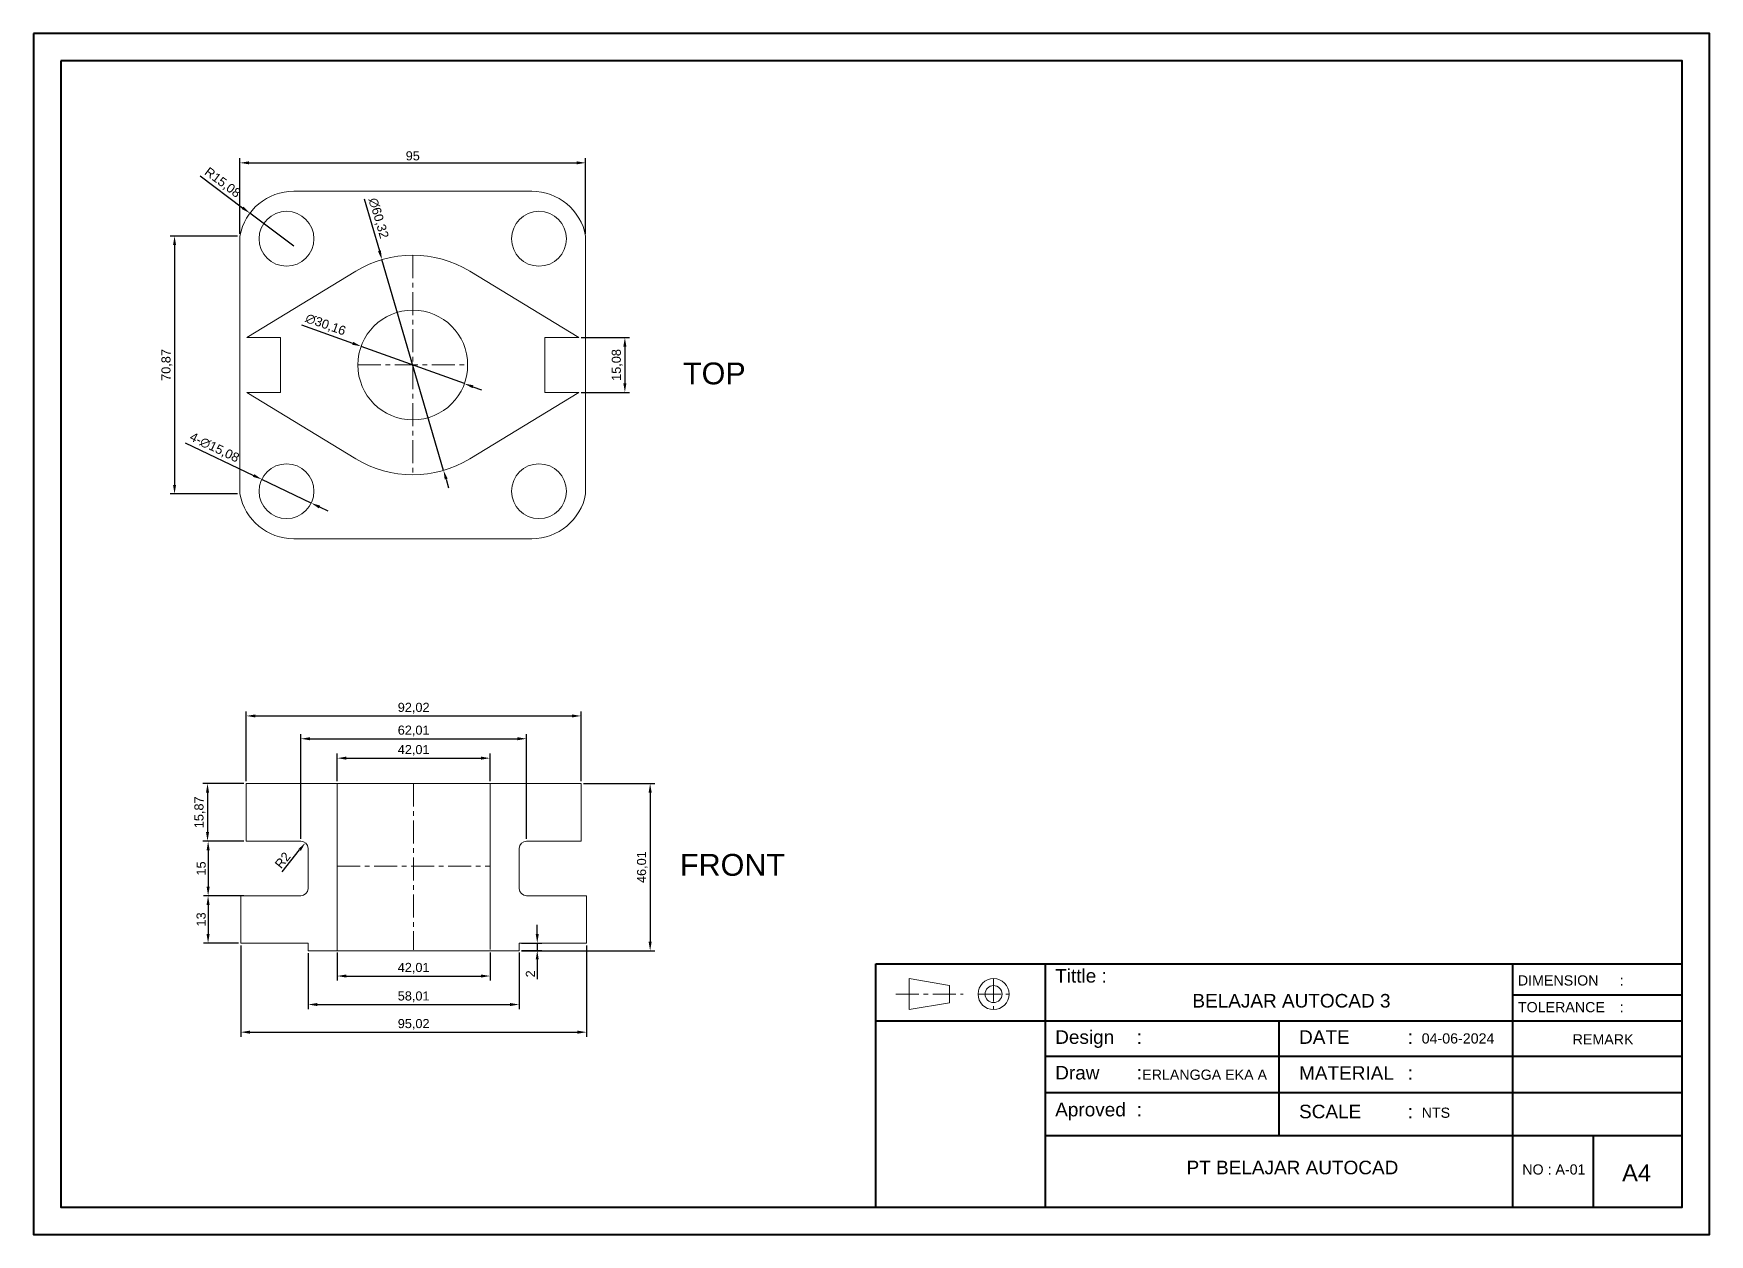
# Model space of a CAD drawing. Header units: millimetres. Extents: x 2846 to 3307, y 1499 to 1829.
import ezdxf

# ---------------------------------------------------------------- set-up
doc = ezdxf.new("R2010")
doc.units = ezdxf.units.MM
doc.linetypes.add('CENTERX2', pattern=[101.6, 63.5, -12.7, 12.7, -12.7])
for name, color, linetype, lineweight in [('Center', 4, 'CENTERX2', 13), ('Dim', 40, 'Continuous', 13), ('Kop Gambar', 7, 'Continuous', 40), ('Object', 3, 'Continuous', 15), ('TEXT DIM', 120, 'Continuous', 9)]:
    doc.layers.add(name, color=color, linetype=linetype, lineweight=lineweight)
doc.styles.get("Standard").update_dxf_attribs({"font": 'arial.ttf'})
doc.dimstyles.new('ISO-25', dxfattribs={"dimtxt": 2.5, "dimasz": 2.5, "dimexe": 1.25, "dimexo": 0.625, "dimtad": 1, "dimtxsty": 'Standard', "dimcen": 2.5, "dimadec": 0, "dimazin": 0, "dimtfac": 1, "dimtmove": 0, "dimatfit": 3, "dimfxl": 1, "dimarcsym": 0})

# ---------------------------------------------------------------- blocks, each defined once
blk = doc.blocks.new('*D24')
at = {"layer": 'Defpoints', "color": 0, "transparency": 16777216}
for p in [(2903.38, 1579.43), (2998.4, 1579.43), (2998.4, 1554.96)]:
    blk.add_point(p, dxfattribs=at)
at = {"layer": 'Dim', "color": 0, "lineweight": -2, "transparency": 16777216}
for p, q in [((2903.38, 1578.81), (2903.38, 1553.71)), ((2998.4, 1578.81), (2998.4, 1553.71)), ((2905.88, 1554.96), (2995.9, 1554.96))]:
    blk.add_line(p, q, dxfattribs=at)
at = {"layer": 'Dim', "color": 0, "transparency": 16777216}
for points in [[(2905.88, 1555.38), (2905.88, 1554.54), (2903.38, 1554.96)], [(2995.9, 1555.38), (2995.9, 1554.54), (2998.4, 1554.96)]]:
    blk.add_solid(points, dxfattribs=at)
at = {"layer": 'Dim', "color": 0, "transparency": 16777216, "insert": (2950.89, 1557.09), "char_height": 2.5, "attachment_point": 5}
blk.add_mtext('95,02', dxfattribs=at)
blk = doc.blocks.new('*D25')
at = {"layer": 'Defpoints', "color": 0, "transparency": 16777216}
for p in [(2921.89, 1577.3), (2979.9, 1577.43), (2979.9, 1562.56)]:
    blk.add_point(p, dxfattribs=at)
at = {"layer": 'Dim', "color": 0, "lineweight": -2, "transparency": 16777216}
for p, q in [((2921.89, 1576.68), (2921.89, 1561.31)), ((2979.9, 1576.81), (2979.9, 1561.31)), ((2924.39, 1562.56), (2977.4, 1562.56))]:
    blk.add_line(p, q, dxfattribs=at)
at = {"layer": 'Dim', "color": 0, "transparency": 16777216}
for points in [[(2924.39, 1562.97), (2924.39, 1562.14), (2921.89, 1562.56)], [(2977.4, 1562.97), (2977.4, 1562.14), (2979.9, 1562.56)]]:
    blk.add_solid(points, dxfattribs=at)
at = {"layer": 'Dim', "color": 0, "transparency": 16777216, "insert": (2950.89, 1564.68), "char_height": 2.5, "attachment_point": 5}
blk.add_mtext('58,01', dxfattribs=at)
blk = doc.blocks.new('*D26')
at = {"layer": 'Defpoints', "color": 0, "transparency": 16777216}
for p in [(2919.89, 1605.44), (2921.13, 1607)]:
    blk.add_point(p, dxfattribs=at)
at = {"layer": 'Dim', "color": 0, "lineweight": -2, "transparency": 16777216}
blk.add_line((2914.73, 1598.99), (2919.57, 1605.05), dxfattribs=at)
at = {"layer": 'Dim', "color": 0, "transparency": 16777216}
blk.add_solid([(2919.25, 1605.31), (2919.9, 1604.79), (2921.13, 1607)], dxfattribs=at)
at = {"layer": 'Dim', "color": 0, "transparency": 16777216, "insert": (2914.9, 1602.21), "char_height": 2.5, "attachment_point": 5, "rotation": 51.3862}
blk.add_mtext('R2', dxfattribs=at)
blk = doc.blocks.new('*D27')
at = {"layer": 'Defpoints', "color": 0, "transparency": 16777216}
for p in [(2979.9, 1579.43), (2979.9, 1577.43), (2984.85, 1577.43)]:
    blk.add_point(p, dxfattribs=at)
at = {"layer": 'Dim', "color": 0, "lineweight": -2, "transparency": 16777216}
for p, q in [((2984.85, 1581.93), (2984.85, 1584.43)), ((2980.52, 1579.43), (2986.1, 1579.43)), ((2980.52, 1577.43), (2986.1, 1577.43)), ((2984.85, 1579.43), (2984.85, 1577.43)), ((2984.85, 1574.93), (2984.85, 1569.53))]:
    blk.add_line(p, q, dxfattribs=at)
at = {"layer": 'Dim', "color": 0, "transparency": 16777216}
for points in [[(2984.43, 1581.93), (2985.27, 1581.93), (2984.85, 1579.43)], [(2984.43, 1574.93), (2985.27, 1574.93), (2984.85, 1577.43)]]:
    blk.add_solid(points, dxfattribs=at)
at = {"layer": 'Dim', "color": 0, "transparency": 16777216, "insert": (2982.97, 1570.98), "char_height": 2.5, "attachment_point": 5, "rotation": 90}
blk.add_mtext('2', dxfattribs=at)
blk = doc.blocks.new('*D28')
at = {"layer": 'Defpoints', "color": 0, "transparency": 16777216}
for p in [(2996.9, 1623.31), (2979.9, 1577.3), (3015.87, 1577.3)]:
    blk.add_point(p, dxfattribs=at)
at = {"layer": 'Dim', "color": 0, "lineweight": -2, "transparency": 16777216}
for p, q in [((2997.53, 1623.31), (3017.12, 1623.31)), ((3015.87, 1620.81), (3015.87, 1579.8)), ((2980.52, 1577.3), (3017.12, 1577.3))]:
    blk.add_line(p, q, dxfattribs=at)
at = {"layer": 'Dim', "color": 0, "transparency": 16777216}
for points in [[(3015.45, 1620.81), (3016.29, 1620.81), (3015.87, 1623.31)], [(3015.45, 1579.8), (3016.29, 1579.8), (3015.87, 1577.3)]]:
    blk.add_solid(points, dxfattribs=at)
at = {"layer": 'Dim', "color": 0, "transparency": 16777216, "insert": (3013.74, 1600.31), "char_height": 2.5, "attachment_point": 5, "rotation": 90}
blk.add_mtext('46,01', dxfattribs=at)
blk = doc.blocks.new('*D29')
at = {"layer": 'Defpoints', "color": 0, "transparency": 16777216}
for p in [(2971.9, 1630.25), (2929.89, 1623.31), (2971.9, 1623.31)]:
    blk.add_point(p, dxfattribs=at)
at = {"layer": 'Dim', "color": 0, "lineweight": -2, "transparency": 16777216}
for p, q in [((2929.89, 1623.94), (2929.89, 1631.5)), ((2932.39, 1630.25), (2969.4, 1630.25)), ((2971.9, 1623.94), (2971.9, 1631.5))]:
    blk.add_line(p, q, dxfattribs=at)
at = {"layer": 'Dim', "color": 0, "transparency": 16777216}
for points in [[(2932.39, 1630.67), (2932.39, 1629.84), (2929.89, 1630.25)], [(2969.4, 1630.67), (2969.4, 1629.84), (2971.9, 1630.25)]]:
    blk.add_solid(points, dxfattribs=at)
at = {"layer": 'Dim', "color": 0, "transparency": 16777216, "insert": (2950.89, 1632.38), "char_height": 2.5, "attachment_point": 5}
blk.add_mtext('42,01', dxfattribs=at)
blk = doc.blocks.new('*D30')
at = {"layer": 'Defpoints', "color": 0, "transparency": 16777216}
for p in [(2981.9, 1635.59), (2919.89, 1607.44), (2981.9, 1607.44)]:
    blk.add_point(p, dxfattribs=at)
at = {"layer": 'Dim', "color": 0, "lineweight": -2, "transparency": 16777216}
for p, q in [((2919.89, 1608.06), (2919.89, 1636.84)), ((2922.39, 1635.59), (2979.4, 1635.59)), ((2981.9, 1608.06), (2981.9, 1636.84))]:
    blk.add_line(p, q, dxfattribs=at)
at = {"layer": 'Dim', "color": 0, "transparency": 16777216}
for points in [[(2922.39, 1636.01), (2922.39, 1635.17), (2919.89, 1635.59)], [(2979.4, 1636.01), (2979.4, 1635.17), (2981.9, 1635.59)]]:
    blk.add_solid(points, dxfattribs=at)
at = {"layer": 'Dim', "color": 0, "transparency": 16777216, "insert": (2950.89, 1637.72), "char_height": 2.5, "attachment_point": 5}
blk.add_mtext('62,01', dxfattribs=at)
blk = doc.blocks.new('*D31')
at = {"layer": 'Defpoints', "color": 0, "transparency": 16777216}
for p in [(2996.9, 1641.85), (2904.88, 1623.31), (2996.9, 1623.31)]:
    blk.add_point(p, dxfattribs=at)
at = {"layer": 'Dim', "color": 0, "lineweight": -2, "transparency": 16777216}
for p, q in [((2904.88, 1623.94), (2904.88, 1643.1)), ((2907.38, 1641.85), (2994.4, 1641.85)), ((2996.9, 1623.94), (2996.9, 1643.1))]:
    blk.add_line(p, q, dxfattribs=at)
at = {"layer": 'Dim', "color": 0, "transparency": 16777216}
for points in [[(2907.38, 1642.27), (2907.38, 1641.44), (2904.88, 1641.85)], [(2994.4, 1642.27), (2994.4, 1641.44), (2996.9, 1641.85)]]:
    blk.add_solid(points, dxfattribs=at)
at = {"layer": 'Dim', "color": 0, "transparency": 16777216, "insert": (2950.89, 1643.98), "char_height": 2.5, "attachment_point": 5}
blk.add_mtext('92,02', dxfattribs=at)
blk = doc.blocks.new('*D32')
at = {"layer": 'Defpoints', "color": 0, "transparency": 16777216}
for p in [(2929.89, 1577.43), (2971.9, 1577.43), (2971.9, 1570.39)]:
    blk.add_point(p, dxfattribs=at)
at = {"layer": 'Dim', "color": 0, "lineweight": -2, "transparency": 16777216}
for p, q in [((2929.89, 1576.81), (2929.89, 1569.14)), ((2971.9, 1576.81), (2971.9, 1569.14)), ((2932.39, 1570.39), (2969.4, 1570.39))]:
    blk.add_line(p, q, dxfattribs=at)
at = {"layer": 'Dim', "color": 0, "transparency": 16777216}
for points in [[(2932.39, 1570.81), (2932.39, 1569.97), (2929.89, 1570.39)], [(2969.4, 1570.81), (2969.4, 1569.97), (2971.9, 1570.39)]]:
    blk.add_solid(points, dxfattribs=at)
at = {"layer": 'Dim', "color": 0, "transparency": 16777216, "insert": (2950.89, 1572.52), "char_height": 2.5, "attachment_point": 5}
blk.add_mtext('42,01', dxfattribs=at)
blk = doc.blocks.new('*D22')
at = {"layer": 'Defpoints', "color": 0, "transparency": 16777216}
for p in [(2905.89, 1779.99), (2917.97, 1770.96)]:
    blk.add_point(p, dxfattribs=at)
at = {"layer": 'Dim', "color": 0, "lineweight": -2, "transparency": 16777216}
for p, q in [((2892.21, 1790.22), (2903.89, 1781.49)), ((2917.97, 1770.96), (2905.89, 1779.99))]:
    blk.add_line(p, q, dxfattribs=at)
at = {"layer": 'Dim', "color": 0, "transparency": 16777216}
blk.add_solid([(2904.14, 1781.82), (2903.64, 1781.15), (2905.89, 1779.99)], dxfattribs=at)
at = {"layer": 'Dim', "color": 0, "transparency": 16777216, "insert": (2898.32, 1788.3), "char_height": 2.5, "attachment_point": 5, "rotation": 323.2257}
blk.add_mtext('R15,08', dxfattribs=at)
blk = doc.blocks.new('*D23')
at = {"layer": 'Defpoints', "color": 0, "transparency": 16777216}
for p in [(2998.15, 1793.83), (2903.15, 1773.72), (2998.15, 1773.72)]:
    blk.add_point(p, dxfattribs=at)
at = {"layer": 'Dim', "color": 0, "lineweight": -2, "transparency": 16777216}
for p, q in [((2903.15, 1774.35), (2903.15, 1795.08)), ((2905.65, 1793.83), (2995.65, 1793.83)), ((2998.15, 1774.35), (2998.15, 1795.08))]:
    blk.add_line(p, q, dxfattribs=at)
at = {"layer": 'Dim', "color": 0, "transparency": 16777216}
for points in [[(2905.65, 1794.25), (2905.65, 1793.42), (2903.15, 1793.83)], [(2995.65, 1794.25), (2995.65, 1793.42), (2998.15, 1793.83)]]:
    blk.add_solid(points, dxfattribs=at)
at = {"layer": 'Dim', "color": 0, "transparency": 16777216, "insert": (2950.65, 1795.74), "char_height": 2.5, "attachment_point": 5}
blk.add_mtext('95', dxfattribs=at)
blk = doc.blocks.new('*D33')
at = {"layer": 'Defpoints', "color": 0, "transparency": 16777216}
for p in [(2909.16, 1706.86), (2922.76, 1700.35)]:
    blk.add_point(p, dxfattribs=at)
at = {"layer": 'Dim', "color": 0, "lineweight": -2, "transparency": 16777216}
for p, q in [((2888.13, 1716.92), (2906.9, 1707.94)), ((2922.76, 1700.35), (2909.16, 1706.86)), ((2925.02, 1699.27), (2927.27, 1698.19))]:
    blk.add_line(p, q, dxfattribs=at)
at = {"layer": 'Dim', "color": 0, "transparency": 16777216}
for points in [[(2907.08, 1708.31), (2906.72, 1707.56), (2909.16, 1706.86)], [(2925.2, 1699.64), (2924.84, 1698.89), (2922.76, 1700.35)]]:
    blk.add_solid(points, dxfattribs=at)
at = {"layer": 'Dim', "color": 0, "transparency": 16777216, "insert": (2896.11, 1715.51), "char_height": 2.5, "attachment_point": 5, "rotation": 334.43}
blk.add_mtext('4-∅15,08', dxfattribs=at)
blk = doc.blocks.new('*D34')
at = {"layer": 'Defpoints', "color": 0, "transparency": 16777216}
for p in [(2936.46, 1743.41), (2964.83, 1733.16)]:
    blk.add_point(p, dxfattribs=at)
at = {"layer": 'Dim', "color": 0, "lineweight": -2, "transparency": 16777216}
for p, q in [((2920.09, 1749.32), (2934.11, 1744.26)), ((2964.83, 1733.16), (2936.46, 1743.41)), ((2967.18, 1732.32), (2969.53, 1731.47))]:
    blk.add_line(p, q, dxfattribs=at)
at = {"layer": 'Dim', "color": 0, "transparency": 16777216}
for points in [[(2934.25, 1744.65), (2933.97, 1743.87), (2936.46, 1743.41)], [(2967.32, 1732.71), (2967.04, 1731.92), (2964.83, 1733.16)]]:
    blk.add_solid(points, dxfattribs=at)
at = {"layer": 'Dim', "color": 0, "transparency": 16777216, "insert": (2926.66, 1749.26), "char_height": 2.5, "attachment_point": 5, "rotation": 340.1399}
blk.add_mtext('∅30,16', dxfattribs=at)
blk = doc.blocks.new('*D35')
at = {"layer": 'Defpoints', "color": 0, "transparency": 16777216}
for p in [(2942.18, 1767.24), (2959.11, 1709.34)]:
    blk.add_point(p, dxfattribs=at)
at = {"layer": 'Dim', "color": 0, "lineweight": -2, "transparency": 16777216}
for p, q in [((2937.3, 1783.92), (2941.48, 1769.64)), ((2959.11, 1709.34), (2942.18, 1767.24)), ((2959.81, 1706.94), (2960.51, 1704.54))]:
    blk.add_line(p, q, dxfattribs=at)
at = {"layer": 'Dim', "color": 0, "transparency": 16777216}
for points in [[(2941.88, 1769.75), (2941.08, 1769.52), (2942.18, 1767.24)], [(2960.21, 1707.06), (2959.41, 1706.82), (2959.11, 1709.34)]]:
    blk.add_solid(points, dxfattribs=at)
at = {"layer": 'Dim', "color": 0, "transparency": 16777216, "insert": (2941.12, 1778.59), "char_height": 2.5, "attachment_point": 5, "rotation": 286.2978}
blk.add_mtext('∅60,32', dxfattribs=at)
blk = doc.blocks.new('*D36')
at = {"layer": 'Defpoints', "color": 0, "transparency": 16777216}
for p in [(2996.27, 1745.83), (2996.27, 1730.75), (3008.93, 1730.75)]:
    blk.add_point(p, dxfattribs=at)
at = {"layer": 'Dim', "color": 0, "lineweight": -2, "transparency": 16777216}
for p, q in [((2996.9, 1745.83), (3010.18, 1745.83)), ((3008.93, 1743.33), (3008.93, 1733.25)), ((2996.9, 1730.75), (3010.18, 1730.75))]:
    blk.add_line(p, q, dxfattribs=at)
at = {"layer": 'Dim', "color": 0, "transparency": 16777216}
for points in [[(3008.51, 1743.33), (3009.34, 1743.33), (3008.93, 1745.83)], [(3008.51, 1733.25), (3009.34, 1733.25), (3008.93, 1730.75)]]:
    blk.add_solid(points, dxfattribs=at)
at = {"layer": 'Dim', "color": 0, "transparency": 16777216, "insert": (3006.8, 1738.29), "char_height": 2.5, "attachment_point": 5, "rotation": 90}
blk.add_mtext('15,08', dxfattribs=at)
blk = doc.blocks.new('*D37')
at = {"layer": 'Defpoints', "color": 0, "transparency": 16777216}
for p in [(2903.15, 1773.72), (2885.2, 1702.85), (2903.15, 1702.85)]:
    blk.add_point(p, dxfattribs=at)
at = {"layer": 'Dim', "color": 0, "lineweight": -2, "transparency": 16777216}
for p, q in [((2902.52, 1773.72), (2883.95, 1773.72)), ((2885.2, 1771.22), (2885.2, 1705.35)), ((2902.52, 1702.85), (2883.95, 1702.85))]:
    blk.add_line(p, q, dxfattribs=at)
at = {"layer": 'Dim', "color": 0, "transparency": 16777216}
for points in [[(2884.78, 1771.22), (2885.62, 1771.22), (2885.2, 1773.72)], [(2884.78, 1705.35), (2885.62, 1705.35), (2885.2, 1702.85)]]:
    blk.add_solid(points, dxfattribs=at)
at = {"layer": 'Dim', "color": 0, "transparency": 16777216, "insert": (2883.07, 1738.29), "char_height": 2.5, "attachment_point": 5, "rotation": 90}
blk.add_mtext('70,87', dxfattribs=at)
blk = doc.blocks.new('*D38')
at = {"layer": 'Defpoints', "color": 0, "transparency": 16777216}
for p in [(2904.88, 1623.31), (2894.25, 1607.44), (2904.88, 1607.44)]:
    blk.add_point(p, dxfattribs=at)
at = {"layer": 'Dim', "color": 0, "lineweight": -2, "transparency": 16777216}
for p, q in [((2904.26, 1623.31), (2893, 1623.31)), ((2894.25, 1620.81), (2894.25, 1609.94)), ((2904.26, 1607.44), (2893, 1607.44))]:
    blk.add_line(p, q, dxfattribs=at)
at = {"layer": 'Dim', "color": 0, "transparency": 16777216}
for points in [[(2893.84, 1620.81), (2894.67, 1620.81), (2894.25, 1623.31)], [(2893.84, 1609.94), (2894.67, 1609.94), (2894.25, 1607.44)]]:
    blk.add_solid(points, dxfattribs=at)
at = {"layer": 'Dim', "color": 0, "transparency": 16777216, "insert": (2892.13, 1615.37), "char_height": 2.5, "attachment_point": 5, "rotation": 90}
blk.add_mtext('15,87', dxfattribs=at)
blk = doc.blocks.new('*D39')
at = {"layer": 'Defpoints', "color": 0, "transparency": 16777216}
for p in [(2903.38, 1592.44), (2894.41, 1579.43), (2903.38, 1579.43)]:
    blk.add_point(p, dxfattribs=at)
at = {"layer": 'Dim', "color": 0, "lineweight": -2, "transparency": 16777216}
for p, q in [((2902.76, 1592.44), (2893.16, 1592.44)), ((2894.41, 1589.94), (2894.41, 1581.93)), ((2902.76, 1579.43), (2893.16, 1579.43))]:
    blk.add_line(p, q, dxfattribs=at)
at = {"layer": 'Dim', "color": 0, "transparency": 16777216}
for points in [[(2893.99, 1589.94), (2894.82, 1589.94), (2894.41, 1592.44)], [(2893.99, 1581.93), (2894.82, 1581.93), (2894.41, 1579.43)]]:
    blk.add_solid(points, dxfattribs=at)
at = {"layer": 'Dim', "color": 0, "transparency": 16777216, "insert": (2892.5, 1585.93), "char_height": 2.5, "attachment_point": 5, "rotation": 90}
blk.add_mtext('13', dxfattribs=at)
blk = doc.blocks.new('*D40')
at = {"layer": 'Defpoints', "color": 0, "transparency": 16777216}
for p in [(2904.88, 1607.44), (2894.42, 1592.44), (2904.88, 1592.44)]:
    blk.add_point(p, dxfattribs=at)
at = {"layer": 'Dim', "color": 0, "lineweight": -2, "transparency": 16777216}
for p, q in [((2904.26, 1607.44), (2893.17, 1607.44)), ((2894.42, 1604.94), (2894.42, 1594.94)), ((2904.26, 1592.44), (2893.17, 1592.44))]:
    blk.add_line(p, q, dxfattribs=at)
at = {"layer": 'Dim', "color": 0, "transparency": 16777216}
for points in [[(2894, 1604.94), (2894.84, 1604.94), (2894.42, 1607.44)], [(2894, 1594.94), (2894.84, 1594.94), (2894.42, 1592.44)]]:
    blk.add_solid(points, dxfattribs=at)
at = {"layer": 'Dim', "color": 0, "transparency": 16777216, "insert": (2892.52, 1599.94), "char_height": 2.5, "attachment_point": 5, "rotation": 90}
blk.add_mtext('15', dxfattribs=at)

msp = doc.modelspace()

# ---------------------------------------------------------------- linework, layer by layer
at = {"layer": 'Center', "ltscale": 0.1}
for p, q in [((2950.646, 1768.449), (2950.646, 1708.127)), ((2935.565, 1738.288), (2965.726, 1738.288)), ((2950.891, 1623.311), (2950.891, 1577.558)), ((2929.887, 1600.556), (2971.896, 1600.556)), ((3110.233, 1569.694), (3110.233, 1561.152)), ((3083.347, 1565.423), (3101.863, 1565.423)), ((3105.962, 1565.423), (3114.505, 1565.423))]:
    msp.add_line(p, q, dxfattribs=at)
at = {"layer": 'Kop Gambar'}
for p, q in [((3077.874, 1573.779), (3299.529, 1573.779)), ((3077.874, 1506.781), (3077.874, 1573.779)), ((3124.493, 1506.781), (3124.493, 1573.779)), ((3252.91, 1506.781), (3252.91, 1573.779)), ((3252.91, 1565.2), (3299.529, 1565.2)), ((3077.874, 1558.037), (3299.529, 1558.037)), ((3188.701, 1526.588), (3188.701, 1558.037)), ((3124.493, 1548.373), (3299.529, 1548.373)), ((3124.493, 1538.381), (3299.529, 1538.381)), ((3124.493, 1526.588), (3299.529, 1526.588)), ((3275.09, 1506.781), (3275.09, 1526.588))]:
    msp.add_line(p, q, dxfattribs=at)
for points in [[(2846.441, 1829.369), (2846.441, 1499.369), (3306.941, 1499.369), (3306.941, 1829.369)], [(2853.941, 1821.869), (2853.941, 1506.869), (3299.441, 1506.869), (3299.441, 1821.869)]]:
    msp.add_lwpolyline(points, close=True, dxfattribs=at)
at = {"layer": 'Object'}
for p, q in [((2917.971, 1786.043), (2983.32, 1786.043)), ((2905.018, 1745.828), (2934.967, 1764.053)), ((2996.274, 1745.828), (2966.325, 1764.053)), ((2914.313, 1745.828), (2914.313, 1730.747)), ((2986.979, 1745.828), (2986.979, 1730.747)), ((2905.018, 1730.747), (2934.967, 1712.522)), ((2996.274, 1730.747), (2966.325, 1712.522)), ((2917.971, 1690.533), (2983.32, 1690.533)), ((2904.882, 1623.311), (2996.901, 1623.311)), ((2929.887, 1623.311), (2929.887, 1577.433)), ((2971.896, 1623.311), (2971.896, 1577.683)), ((2904.882, 1607.438), (2919.885, 1607.438)), ((2996.901, 1607.438), (2981.898, 1607.438)), ((2921.886, 1605.438), (2921.886, 1594.435)), ((2979.897, 1605.438), (2979.897, 1594.435)), ((2903.382, 1579.432), (2903.382, 1592.435)), ((2903.382, 1592.435), (2919.885, 1592.435)), ((2998.401, 1592.435), (2981.898, 1592.435)), ((2998.401, 1592.435), (2998.401, 1579.432)), ((2998.401, 1579.432), (2998.401, 1592.435)), ((2921.886, 1579.432), (2903.382, 1579.432)), ((2921.886, 1579.432), (2903.382, 1579.432)), ((2921.886, 1579.432), (2921.886, 1577.302)), ((2921.886, 1577.302), (2979.897, 1577.302)), ((2979.897, 1579.432), (2979.897, 1577.302)), ((2979.897, 1579.432), (2998.401, 1579.432)), ((3087.076, 1569.694), (3087.076, 1561.152)), ((3087.076, 1569.694), (3098.134, 1567.805)), ((3098.134, 1567.805), (3098.134, 1563.041)), ((3087.076, 1561.152), (3098.134, 1563.041))]:
    msp.add_line(p, q, dxfattribs=at)
at = {"layer": 'Object', "ltscale": 0.1}
for p, q in [((2903.146, 1773.725), (2903.146, 1702.851)), ((2998.146, 1773.725), (2998.146, 1702.851)), ((2905.018, 1745.828), (2914.313, 1745.828)), ((2986.979, 1745.828), (2996.274, 1745.828)), ((2905.018, 1730.747), (2914.313, 1730.747)), ((2986.979, 1730.747), (2996.274, 1730.747)), ((2904.882, 1623.311), (2904.882, 1607.438)), ((2996.901, 1623.311), (2996.901, 1607.438))]:
    msp.add_line(p, q, dxfattribs=at)
at = {"layer": 'Object'}
for centre, radius in [((2915.961, 1772.973), 7.54), ((2985.331, 1772.973), 7.54), ((2950.646, 1738.288), 15.081), ((2915.961, 1703.602), 7.54), ((2985.331, 1703.602), 7.54), ((3110.233, 1565.423), 4.271), ((3110.233, 1565.423), 2.348)]:
    msp.add_circle(centre, radius, dxfattribs=at)
for centre, radius, start, end in [((2917.971, 1770.962), 15.081, 90, 169.44524), ((2983.32, 1770.962), 15.081, 10.55476, 90), ((2950.646, 1738.288), 30.161, 58.67789, 121.32211), ((2950.646, 1738.288), 30.161, 238.67789, 301.32211), ((2917.971, 1705.613), 15.081, 190.55476, 270), ((2983.32, 1705.613), 15.081, 270, 349.44524), ((2919.885, 1605.438), 2, 0, 90), ((2981.898, 1605.438), 2, 90, 180), ((2919.885, 1594.435), 2, 270, 0), ((2981.898, 1594.435), 2, 180, 270)]:
    msp.add_arc(centre, radius, start, end, dxfattribs=at)

# ---------------------------------------------------------------- texts
at = {"layer": 'TEXT DIM', "attachment_point": 1}
for s, width, insert, char_height in [('TOP', 44.4313, (3024.891, 1738.97), 6), ('FRONT', 44.4313, (3024.063, 1603.936), 6), ('Tittle :', 20.74658, (3127.167, 1572.318), 3.7295), ('\\pxt10;DIMENSION^I:', 34.36063, (3254.302, 1570.573), 2.79714), ('BELAJAR AUTOCAD 3', 57.51261, (3164.866, 1565.458), 3.72952), ('\\pxt10;TOLERANCE^I:', 34.36063, (3254.313, 1563.237), 2.79714), ('\\pxt6;Design^I:', 28.29925, (3127.167, 1555.477), 3.72952), ('\\pxt8;DATE^I:', 38.43432, (3194.177, 1555.477), 3.72952), ('04-06-2024', 34.36063, (3227.864, 1554.64), 2.7971), ('\\pxql,t6,10;       REMARK', 34.36063, (3261.749, 1554.374), 2.79714), ('\\pxt6;Draw^I:', 27.33329, (3127.167, 1545.687), 3.72952), ('ERLANGGA EKA A', 34.36063, (3151.071, 1544.67), 2.79714), ('\\pxt8;MATERIAL^I:', 39.23433, (3194.177, 1545.61), 3.72952), ('\\pxt6;Aproved^I:', 26.1894, (3127.167, 1535.557), 3.72952), ('\\pxt8;SCALE^I:', 43.6692, (3194.177, 1535.029), 3.72952), ('NTS', 34.36063, (3227.864, 1534.23), 2.7971), ('PT BELAJAR AUTOCAD', 60.50641, (3163.261, 1519.639), 3.72952), ('NO : A-01', 34.36063, (3255.502, 1518.633), 2.7971), ('A4', 34.36063, (3282.937, 1518.633), 4.6619)]:
    msp.add_mtext_dynamic_manual_height_columns(s, width=width, gutter_width=23.309, heights=[0], dxfattribs=dict(at, insert=insert, char_height=char_height))

# ---------------------------------------------------------------- dimensions: what is measured, and where the dimension line sits
at = {"layer": 'Dim'}
for base, p1, p2, picture, middle in [((2998.146, 1793.834), (2903.146, 1773.725), (2998.146, 1773.725), '*D23', (2950.646, 1795.735)), ((2996.901, 1641.852), (2904.882, 1623.311), (2996.901, 1623.311), '*D31', (2950.891, 1643.98)), ((2981.898, 1635.591), (2919.885, 1607.438), (2981.898, 1607.438), '*D30', (2950.891, 1637.719)), ((2971.896, 1630.252), (2929.887, 1623.311), (2971.896, 1623.311), '*D29', (2950.891, 1632.379)), ((2998.401, 1554.961), (2903.382, 1579.432), (2998.401, 1579.432), '*D24', (2950.891, 1557.088)), ((2979.897, 1562.556), (2921.886, 1577.302), (2979.897, 1577.433), '*D25', (2950.891, 1564.683)), ((2971.896, 1570.389), (2929.887, 1577.433), (2971.896, 1577.433), '*D32', (2950.891, 1572.516))]:
    dim = msp.add_linear_dim(base=base, p1=p1, p2=p2, dimstyle='ISO-25', dxfattribs=at)
    dim.commit()
    dim.dimension.update_dxf_attribs({"geometry": picture, "text_midpoint": middle})
dim = msp.add_radius_dim(center=(2917.971, 1770.962), mpoint=(2905.892, 1779.991), dimstyle='ISO-25', dxfattribs=at)
dim.commit()
dim.dimension.update_dxf_attribs({"geometry": '*D22', "text_midpoint": (2898.321, 1788.305)})
for p1, p2, picture, middle in [((2959.11, 1709.339), (2942.182, 1767.237), '*D35', (2941.123, 1778.586)), ((2964.829, 1733.164), (2936.462, 1743.411), '*D34', (2926.663, 1749.256))]:
    dim = msp.add_diameter_dim_2p(p1=p1, p2=p2, dimstyle='ISO-25', dxfattribs=at)
    dim.commit()
    dim.dimension.update_dxf_attribs({"geometry": picture, "text_midpoint": middle})
dim = msp.add_linear_dim(base=(2885.202, 1702.851), p1=(2903.146, 1773.725), p2=(2903.146, 1702.851), angle=90, dimstyle='ISO-25', dxfattribs=at)
dim.commit()
dim.dimension.update_dxf_attribs({"geometry": '*D37', "text_midpoint": (2885.202, 1738.288), "dimtype": 160})
dim = msp.add_aligned_dim(p1=(2996.274, 1745.828), p2=(2996.274, 1730.747), distance=12.651, dimstyle='ISO-25', dxfattribs=at)
dim.commit()
dim.dimension.update_dxf_attribs({"geometry": '*D36', "text_midpoint": (3006.798, 1738.288)})
dim = msp.add_diameter_dim_2p(p1=(2922.762, 1700.348), p2=(2909.159, 1706.857), text='4-<>', dimstyle='ISO-25', dxfattribs=at)
dim.commit()
dim.dimension.update_dxf_attribs({"geometry": '*D33', "text_midpoint": (2895.17, 1713.55), "dimtype": 163})
for base, p1, p2, picture, middle in [((2894.253, 1607.438), (2904.882, 1623.311), (2904.882, 1607.438), '*D38', (2892.126, 1615.375)), ((3015.87, 1577.302), (2996.901, 1623.311), (2979.897, 1577.302), '*D28', (3013.742, 1600.306)), ((2894.42, 1592.435), (2904.882, 1607.438), (2904.882, 1592.435), '*D40', (2892.518, 1599.937)), ((2894.406, 1579.432), (2903.382, 1592.435), (2903.382, 1579.432), '*D39', (2892.504, 1585.934)), ((2984.851, 1577.433), (2979.897, 1579.432), (2979.897, 1577.433), '*D27', (2982.971, 1570.981))]:
    dim = msp.add_linear_dim(base=base, p1=p1, p2=p2, angle=90, dimstyle='ISO-25', dxfattribs=at)
    dim.commit()
    dim.dimension.update_dxf_attribs({"geometry": picture, "text_midpoint": middle})
dim = msp.add_radius_dim(center=(2919.885, 1605.438), mpoint=(2921.134, 1607.001), dimstyle='ISO-25', dxfattribs=at)
dim.commit()
dim.dimension.update_dxf_attribs({"geometry": '*D26', "text_midpoint": (2916.373, 1601.041), "dimtype": 164})

doc.saveas('drawing.dxf')
